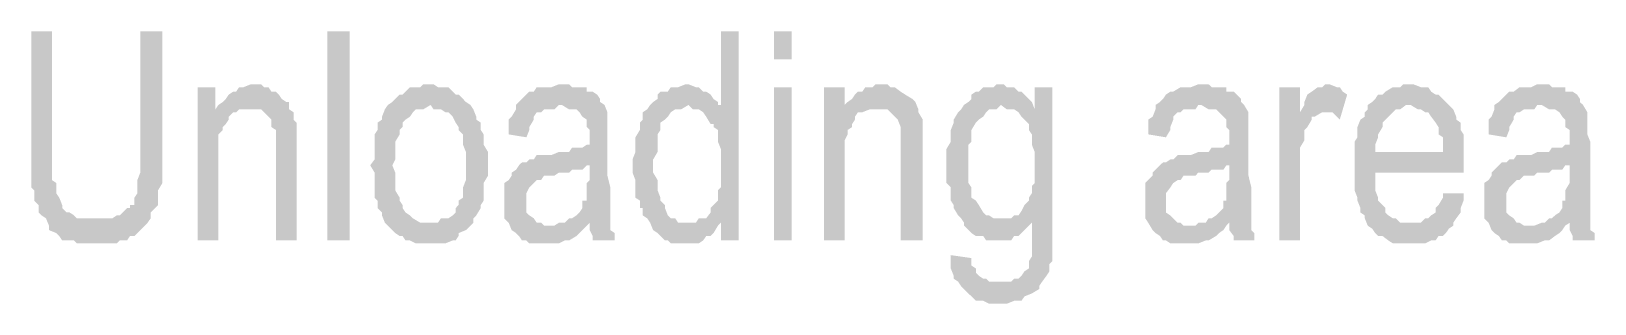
# Model space of a CAD drawing. Header units: feet. Extents: x -99009 to 3252343, y -11094690 to 9035152.
# Drawn here: x 1651567.76 to 1651586.48, y -1995843.96 to -1995840.7 of the extents above; entities that cross this region are included whole.
import ezdxf

# ---------------------------------------------------------------- set-up
doc = ezdxf.new("R2010")
doc.units = ezdxf.units.FT
doc.layers.add('H', color=7, linetype='Continuous', lineweight=0)

msp = doc.modelspace()

# ---------------------------------------------------------------- hatches: boundary and pattern name
at = {"layer": 'H', "linetype": 'Continuous'}
for points in [[(1651567.93678, -1995842.93588), (1651567.88378, -1995842.90088), (1651567.84878, -1995842.86588), (1651567.84878, -1995842.77688), (1651567.79578, -1995842.72388), (1651567.79578, -1995842.60088), (1651567.76078, -1995842.56588), (1651567.76078, -1995840.69588), (1651568.00778, -1995840.69588), (1651568.00778, -1995842.47788), (1651568.06078, -1995842.51288), (1651568.06078, -1995842.63588), (1651568.09578, -1995842.68888), (1651568.13078, -1995842.77688), (1651568.13078, -1995842.81288), (1651568.18378, -1995842.86588), (1651568.21978, -1995842.86588), (1651568.27278, -1995842.90088), (1651568.30778, -1995842.93588), (1651567.93678, -1995842.93588)], [(1651568.30778, -1995843.23588), (1651568.27278, -1995843.20088), (1651568.13078, -1995843.20088), (1651568.09578, -1995843.14788), (1651568.06078, -1995843.11288), (1651567.97278, -1995843.07688), (1651567.97278, -1995843.02388), (1651567.93678, -1995842.93588), (1651568.73078, -1995842.93588), (1651568.78378, -1995842.90088), (1651568.81878, -1995842.90088), (1651568.85478, -1995842.86588), (1651568.90778, -1995842.81288), (1651568.94278, -1995842.81288), (1651568.94278, -1995842.77688), (1651568.99578, -1995842.77688), (1651568.99578, -1995842.68888), (1651569.03078, -1995842.63588), (1651569.03078, -1995842.47788), (1651569.06578, -1995842.38888), (1651569.06578, -1995840.69588), (1651569.33078, -1995840.69588), (1651569.33078, -1995842.51288), (1651569.27778, -1995842.60088), (1651569.27778, -1995842.77688), (1651569.24278, -1995842.81288), (1651569.18978, -1995842.86588), (1651569.18978, -1995842.93588), (1651569.15378, -1995842.98888), (1651569.11878, -1995843.02388), (1651569.06578, -1995843.07688), (1651569.03078, -1995843.11288), (1651568.99578, -1995843.14788), (1651568.94278, -1995843.14788), (1651568.90778, -1995843.20088), (1651568.81878, -1995843.20088), (1651568.78378, -1995843.23588), (1651568.30778, -1995843.23588)], [(1651571.30578, -1995843.20088), (1651571.30578, -1995840.69588), (1651571.57078, -1995840.69588), (1651571.57078, -1995843.20088), (1651571.30578, -1995843.20088)], [(1651576.01578, -1995843.20088), (1651576.01578, -1995842.98888), (1651575.71578, -1995842.98888), (1651575.75078, -1995842.93588), (1651575.83978, -1995842.93588), (1651575.89278, -1995842.86588), (1651575.89278, -1995842.81288), (1651575.92778, -1995842.77688), (1651575.98078, -1995842.72388), (1651575.98078, -1995842.60088), (1651576.01578, -1995842.56588), (1651576.01578, -1995842.10688), (1651575.98078, -1995842.01888), (1651575.98078, -1995841.87788), (1651575.92778, -1995841.84288), (1651575.92778, -1995841.80688), (1651575.89278, -1995841.80688), (1651575.83978, -1995841.71888), (1651575.80378, -1995841.66588), (1651575.75078, -1995841.63088), (1651575.68078, -1995841.63088), (1651575.62778, -1995841.57788), (1651576.01578, -1995841.57788), (1651576.01578, -1995840.69588), (1651576.22778, -1995840.69588), (1651576.22778, -1995843.20088), (1651576.01578, -1995843.20088)], [(1651576.65078, -1995841.03088), (1651576.65078, -1995840.69588), (1651576.86278, -1995840.69588), (1651576.86278, -1995841.03088), (1651576.65078, -1995841.03088)], [(1651570.68878, -1995843.20088), (1651570.68878, -1995841.87788), (1651570.63578, -1995841.84288), (1651570.63578, -1995841.75388), (1651570.60078, -1995841.71888), (1651570.54778, -1995841.66588), (1651570.51278, -1995841.63088), (1651570.38878, -1995841.63088), (1651570.00078, -1995841.57788), (1651570.05378, -1995841.54288), (1651570.08878, -1995841.50688), (1651570.12478, -1995841.45388), (1651570.17778, -1995841.41888), (1651570.21278, -1995841.41888), (1651570.24778, -1995841.36588), (1651570.30078, -1995841.36588), (1651570.38878, -1995841.33088), (1651570.51278, -1995841.33088), (1651570.54778, -1995841.36588), (1651570.60078, -1995841.36588), (1651570.63578, -1995841.41888), (1651570.68878, -1995841.41888), (1651570.72378, -1995841.45388), (1651570.75978, -1995841.50688), (1651570.81278, -1995841.54288), (1651570.84778, -1995841.54288), (1651570.84778, -1995841.63088), (1651570.90078, -1995841.66588), (1651570.90078, -1995841.75388), (1651570.93578, -1995841.78988), (1651570.93578, -1995843.20088), (1651570.68878, -1995843.20088)], [(1651572.36478, -1995843.23588), (1651572.29378, -1995843.20088), (1651572.24078, -1995843.20088), (1651572.20578, -1995843.14788), (1651572.17078, -1995843.14788), (1651572.11778, -1995843.11288), (1651572.08278, -1995843.07688), (1651572.02978, -1995843.02388), (1651572.54078, -1995842.98888), (1651572.62878, -1995842.98888), (1651572.66478, -1995842.93588), (1651572.75278, -1995842.93588), (1651572.80578, -1995842.90088), (1651572.84078, -1995842.86588), (1651572.84078, -1995842.81288), (1651572.87578, -1995842.77688), (1651572.87578, -1995842.72388), (1651572.92878, -1995842.68888), (1651572.92878, -1995842.56588), (1651572.96378, -1995842.47788), (1651572.96378, -1995842.14188), (1651572.92878, -1995842.05388), (1651572.92878, -1995841.93088), (1651572.87578, -1995841.87788), (1651572.87578, -1995841.84288), (1651572.84078, -1995841.78988), (1651572.80578, -1995841.71888), (1651572.75278, -1995841.66588), (1651572.71778, -1995841.66588), (1651572.66478, -1995841.63088), (1651572.57578, -1995841.63088), (1651572.54078, -1995841.57788), (1651572.02978, -1995841.57788), (1651572.08278, -1995841.54288), (1651572.11778, -1995841.50688), (1651572.17078, -1995841.45388), (1651572.20578, -1995841.45388), (1651572.24078, -1995841.41888), (1651572.29378, -1995841.36588), (1651572.41778, -1995841.36588), (1651572.45278, -1995841.33088), (1651572.57578, -1995841.33088), (1651572.62878, -1995841.36588), (1651572.75278, -1995841.36588), (1651572.80578, -1995841.41888), (1651572.84078, -1995841.45388), (1651572.87578, -1995841.45388), (1651572.92878, -1995841.50688), (1651572.96378, -1995841.54288), (1651573.01678, -1995841.57788), (1651573.05278, -1995841.63088), (1651573.08778, -1995841.71888), (1651573.08778, -1995841.75388), (1651573.14078, -1995841.78988), (1651573.14078, -1995841.87788), (1651573.17578, -1995841.93088), (1651573.17578, -1995842.05388), (1651573.22878, -1995842.14188), (1651573.22878, -1995842.42488), (1651573.17578, -1995842.51288), (1651573.17578, -1995842.72388), (1651573.14078, -1995842.77688), (1651573.14078, -1995842.81288), (1651573.08778, -1995842.90088), (1651573.05278, -1995842.93588), (1651573.05278, -1995842.98888), (1651573.01678, -1995843.02388), (1651572.96378, -1995843.07688), (1651572.87578, -1995843.11288), (1651572.87578, -1995843.14788), (1651572.84078, -1995843.20088), (1651572.80578, -1995843.20088), (1651572.71778, -1995843.23588), (1651572.36478, -1995843.23588)], [(1651574.48078, -1995843.20088), (1651574.48078, -1995843.14788), (1651574.44578, -1995843.07688), (1651574.44578, -1995842.98888), (1651574.14578, -1995842.98888), (1651574.19878, -1995842.93588), (1651574.23378, -1995842.93588), (1651574.28678, -1995842.90088), (1651574.32278, -1995842.86588), (1651574.35778, -1995842.81288), (1651574.35778, -1995842.72388), (1651574.41078, -1995842.72388), (1651574.41078, -1995842.51288), (1651574.44578, -1995842.47788), (1651574.44578, -1995842.30088), (1651573.63478, -1995842.26588), (1651573.68778, -1995842.26588), (1651573.72278, -1995842.23088), (1651573.77578, -1995842.23088), (1651573.81078, -1995842.17788), (1651573.98778, -1995842.17788), (1651574.07578, -1995842.14188), (1651574.19878, -1995842.14188), (1651574.23378, -1995842.08888), (1651574.35778, -1995842.08888), (1651574.41078, -1995842.05388), (1651574.44578, -1995842.05388), (1651574.44578, -1995841.87788), (1651574.41078, -1995841.84288), (1651574.41078, -1995841.75388), (1651574.35778, -1995841.71888), (1651574.32278, -1995841.66588), (1651574.28678, -1995841.63088), (1651574.19878, -1995841.63088), (1651574.11078, -1995841.57788), (1651573.56378, -1995841.57788), (1651573.59878, -1995841.54288), (1651573.63478, -1995841.50688), (1651573.68778, -1995841.45388), (1651573.72278, -1995841.41888), (1651573.77578, -1995841.41888), (1651573.81078, -1995841.36588), (1651573.98778, -1995841.36588), (1651574.07578, -1995841.33088), (1651574.19878, -1995841.33088), (1651574.23378, -1995841.36588), (1651574.41078, -1995841.36588), (1651574.41078, -1995841.41888), (1651574.48078, -1995841.41888), (1651574.53378, -1995841.45388), (1651574.56978, -1995841.50688), (1651574.56978, -1995841.54288), (1651574.62278, -1995841.57788), (1651574.65778, -1995841.66588), (1651574.65778, -1995842.42488), (1651574.69278, -1995842.56588), (1651574.69278, -1995843.07688), (1651574.74578, -1995843.11288), (1651574.74578, -1995843.20088), (1651574.48078, -1995843.20088)], [(1651575.16878, -1995842.98888), (1651575.13378, -1995842.93588), (1651575.08078, -1995842.90088), (1651575.08078, -1995842.81288), (1651575.04578, -1995842.81288), (1651575.04578, -1995842.72388), (1651574.99278, -1995842.68888), (1651574.99278, -1995842.47788), (1651574.95778, -1995842.38888), (1651574.95778, -1995842.23088), (1651574.99278, -1995842.14188), (1651574.99278, -1995841.96588), (1651575.04578, -1995841.87788), (1651575.04578, -1995841.78988), (1651575.08078, -1995841.75388), (1651575.08078, -1995841.66588), (1651575.13378, -1995841.63088), (1651575.16878, -1995841.57788), (1651575.20478, -1995841.54288), (1651575.25778, -1995841.50688), (1651575.25778, -1995841.45388), (1651575.29278, -1995841.41888), (1651575.38078, -1995841.41888), (1651575.41578, -1995841.36588), (1651575.50378, -1995841.36588), (1651575.59278, -1995841.33088), (1651575.62778, -1995841.33088), (1651575.71578, -1995841.36588), (1651575.75078, -1995841.36588), (1651575.80378, -1995841.41888), (1651575.83978, -1995841.41888), (1651575.89278, -1995841.45388), (1651575.92778, -1995841.50688), (1651575.98078, -1995841.54288), (1651575.98078, -1995841.57788), (1651575.62778, -1995841.57788), (1651575.53978, -1995841.63088), (1651575.46878, -1995841.63088), (1651575.41578, -1995841.66588), (1651575.38078, -1995841.71888), (1651575.34578, -1995841.75388), (1651575.29278, -1995841.78988), (1651575.29278, -1995841.87788), (1651575.25778, -1995841.93088), (1651575.25778, -1995842.14188), (1651575.20478, -1995842.23088), (1651575.20478, -1995842.38888), (1651575.25778, -1995842.47788), (1651575.25778, -1995842.60088), (1651575.29278, -1995842.68888), (1651575.29278, -1995842.72388), (1651575.34578, -1995842.77688), (1651575.34578, -1995842.81288), (1651575.38078, -1995842.90088), (1651575.41578, -1995842.93588), (1651575.46878, -1995842.93588), (1651575.50378, -1995842.98888), (1651575.16878, -1995842.98888)], [(1651578.16778, -1995843.20088), (1651578.16778, -1995841.84288), (1651578.13278, -1995841.75388), (1651578.09678, -1995841.71888), (1651578.04378, -1995841.66588), (1651578.00878, -1995841.63088), (1651577.86778, -1995841.63088), (1651577.49778, -1995841.57788), (1651577.53278, -1995841.54288), (1651577.58578, -1995841.50688), (1651577.62078, -1995841.45388), (1651577.65578, -1995841.41888), (1651577.70878, -1995841.41888), (1651577.74478, -1995841.36588), (1651577.83278, -1995841.36588), (1651577.86778, -1995841.33088), (1651578.00878, -1995841.33088), (1651578.04378, -1995841.36588), (1651578.09678, -1995841.36588), (1651578.16778, -1995841.41888), (1651578.22078, -1995841.45388), (1651578.30878, -1995841.50688), (1651578.34378, -1995841.54288), (1651578.37978, -1995841.63088), (1651578.37978, -1995841.66588), (1651578.43278, -1995841.75388), (1651578.43278, -1995843.20088), (1651578.16778, -1995843.20088)], [(1651579.43778, -1995841.63088), (1651579.36678, -1995841.57788), (1651578.92578, -1995841.57788), (1651578.97878, -1995841.54288), (1651579.01478, -1995841.50688), (1651579.01478, -1995841.45388), (1651579.06778, -1995841.41888), (1651579.10278, -1995841.41888), (1651579.15578, -1995841.36588), (1651579.27878, -1995841.36588), (1651579.31378, -1995841.33088), (1651579.40278, -1995841.33088), (1651579.43778, -1995841.36588), (1651579.52578, -1995841.36588), (1651579.57878, -1995841.41888), (1651579.61378, -1995841.41888), (1651579.64978, -1995841.45388), (1651579.70278, -1995841.50688), (1651579.73778, -1995841.54288), (1651579.77278, -1995841.63088), (1651579.43778, -1995841.63088)], [(1651582.15378, -1995843.20088), (1651582.15378, -1995843.14788), (1651582.10078, -1995843.07688), (1651582.10078, -1995842.98888), (1651581.81878, -1995842.98888), (1651581.85378, -1995842.93588), (1651581.88978, -1995842.93588), (1651581.94278, -1995842.90088), (1651581.97778, -1995842.86588), (1651582.03078, -1995842.81288), (1651582.03078, -1995842.72388), (1651582.06578, -1995842.72388), (1651582.06578, -1995842.51288), (1651582.10078, -1995842.47788), (1651582.10078, -1995842.30088), (1651581.30778, -1995842.26588), (1651581.34278, -1995842.26588), (1651581.39578, -1995842.23088), (1651581.43078, -1995842.23088), (1651581.48378, -1995842.17788), (1651581.64278, -1995842.17788), (1651581.73078, -1995842.14188), (1651581.85378, -1995842.14188), (1651581.88978, -1995842.08888), (1651582.03078, -1995842.08888), (1651582.06578, -1995842.05388), (1651582.10078, -1995842.05388), (1651582.10078, -1995841.87788), (1651582.06578, -1995841.84288), (1651582.06578, -1995841.75388), (1651582.03078, -1995841.71888), (1651581.97778, -1995841.66588), (1651581.94278, -1995841.63088), (1651581.85378, -1995841.63088), (1651581.76578, -1995841.57788), (1651581.21878, -1995841.57788), (1651581.27178, -1995841.54288), (1651581.30778, -1995841.50688), (1651581.34278, -1995841.45388), (1651581.39578, -1995841.41888), (1651581.43078, -1995841.41888), (1651581.51878, -1995841.36588), (1651581.64278, -1995841.36588), (1651581.73078, -1995841.33088), (1651581.85378, -1995841.33088), (1651581.88978, -1995841.36588), (1651582.06578, -1995841.36588), (1651582.06578, -1995841.41888), (1651582.15378, -1995841.41888), (1651582.18978, -1995841.45388), (1651582.24278, -1995841.50688), (1651582.24278, -1995841.54288), (1651582.27778, -1995841.57788), (1651582.33078, -1995841.66588), (1651582.33078, -1995842.42488), (1651582.36578, -1995842.56588), (1651582.36578, -1995843.07688), (1651582.40078, -1995843.11288), (1651582.40078, -1995843.20088), (1651582.15378, -1995843.20088)], [(1651583.42378, -1995841.75388), (1651583.38878, -1995841.71888), (1651583.33578, -1995841.66588), (1651582.94778, -1995841.66588), (1651583.00078, -1995841.57788), (1651583.00078, -1995841.54288), (1651583.03578, -1995841.45388), (1651583.08878, -1995841.41888), (1651583.15978, -1995841.36588), (1651583.21278, -1995841.36588), (1651583.24778, -1995841.33088), (1651583.30078, -1995841.33088), (1651583.38878, -1995841.36588), (1651583.42378, -1995841.36588), (1651583.45978, -1995841.41888), (1651583.51278, -1995841.45388), (1651583.42378, -1995841.75388)], [(1651584.65878, -1995842.14188), (1651584.65878, -1995841.96588), (1651584.60578, -1995841.93088), (1651584.60578, -1995841.84288), (1651584.57078, -1995841.78988), (1651584.51778, -1995841.71888), (1651584.48278, -1995841.66588), (1651584.44678, -1995841.66588), (1651584.39378, -1995841.63088), (1651584.35878, -1995841.63088), (1651584.27078, -1995841.57788), (1651583.75878, -1995841.57788), (1651583.81178, -1995841.54288), (1651583.84778, -1995841.50688), (1651583.88278, -1995841.45388), (1651583.93578, -1995841.45388), (1651583.97078, -1995841.41888), (1651584.05878, -1995841.36588), (1651584.14778, -1995841.36588), (1651584.18278, -1995841.33088), (1651584.30578, -1995841.33088), (1651584.39378, -1995841.36588), (1651584.48278, -1995841.36588), (1651584.51778, -1995841.41888), (1651584.57078, -1995841.45388), (1651584.60578, -1995841.45388), (1651584.65878, -1995841.50688), (1651584.69378, -1995841.54288), (1651584.72978, -1995841.57788), (1651584.78278, -1995841.63088), (1651584.81778, -1995841.71888), (1651584.81778, -1995841.75388), (1651584.87078, -1995841.78988), (1651584.87078, -1995841.87788), (1651584.90578, -1995841.93088), (1651584.90578, -1995842.14188), (1651584.65878, -1995842.14188)], [(1651586.21078, -1995843.20088), (1651586.21078, -1995843.14788), (1651586.17578, -1995843.07688), (1651586.17578, -1995842.98888), (1651585.87578, -1995842.98888), (1651585.92878, -1995842.93588), (1651585.96378, -1995842.93588), (1651585.99978, -1995842.90088), (1651586.05278, -1995842.86588), (1651586.08778, -1995842.81288), (1651586.08778, -1995842.72388), (1651586.12278, -1995842.72388), (1651586.12278, -1995842.60088), (1651586.17578, -1995842.51288), (1651586.17578, -1995842.30088), (1651585.36478, -1995842.26588), (1651585.41778, -1995842.26588), (1651585.45278, -1995842.23088), (1651585.50578, -1995842.23088), (1651585.54078, -1995842.17788), (1651585.71678, -1995842.17788), (1651585.78778, -1995842.14188), (1651585.92878, -1995842.14188), (1651585.96378, -1995842.08888), (1651586.08778, -1995842.08888), (1651586.12278, -1995842.05388), (1651586.17578, -1995842.05388), (1651586.17578, -1995841.87788), (1651586.12278, -1995841.84288), (1651586.12278, -1995841.75388), (1651586.08778, -1995841.71888), (1651586.05278, -1995841.66588), (1651585.99978, -1995841.63088), (1651585.92878, -1995841.63088), (1651585.84078, -1995841.57788), (1651585.27578, -1995841.57788), (1651585.32878, -1995841.54288), (1651585.36478, -1995841.50688), (1651585.41778, -1995841.45388), (1651585.45278, -1995841.41888), (1651585.50578, -1995841.41888), (1651585.57578, -1995841.36588), (1651585.71678, -1995841.36588), (1651585.78778, -1995841.33088), (1651585.92878, -1995841.33088), (1651585.96378, -1995841.36588), (1651586.12278, -1995841.36588), (1651586.12278, -1995841.41888), (1651586.21078, -1995841.41888), (1651586.26378, -1995841.45388), (1651586.29878, -1995841.50688), (1651586.29878, -1995841.54288), (1651586.33478, -1995841.57788), (1651586.38778, -1995841.66588), (1651586.38778, -1995841.93088), (1651586.42278, -1995842.01888), (1651586.42278, -1995843.07688), (1651586.47578, -1995843.11288), (1651586.47578, -1995843.20088), (1651586.21078, -1995843.20088)], [(1651569.75378, -1995843.20088), (1651569.75378, -1995841.36588), (1651569.96578, -1995841.36588), (1651569.96578, -1995841.63088), (1651570.21278, -1995841.66588), (1651570.17778, -1995841.66588), (1651570.12478, -1995841.71888), (1651570.12478, -1995841.75388), (1651570.08878, -1995841.80688), (1651570.05378, -1995841.84288), (1651570.05378, -1995841.87788), (1651570.00078, -1995841.93088), (1651570.00078, -1995843.20088), (1651569.75378, -1995843.20088)], [(1651576.65078, -1995843.20088), (1651576.65078, -1995841.36588), (1651576.86278, -1995841.36588), (1651576.86278, -1995843.20088), (1651576.65078, -1995843.20088)], [(1651577.25078, -1995843.20088), (1651577.25078, -1995841.36588), (1651577.49778, -1995841.36588), (1651577.49778, -1995841.63088), (1651577.70878, -1995841.66588), (1651577.65578, -1995841.66588), (1651577.62078, -1995841.71888), (1651577.62078, -1995841.75388), (1651577.58578, -1995841.80688), (1651577.58578, -1995841.84288), (1651577.53278, -1995841.87788), (1651577.53278, -1995841.93088), (1651577.49778, -1995842.00088), (1651577.49778, -1995843.20088), (1651577.25078, -1995843.20088)], [(1651579.98478, -1995842.98888), (1651579.36678, -1995842.93588), (1651579.49078, -1995842.93588), (1651579.52578, -1995842.90088), (1651579.57878, -1995842.90088), (1651579.61378, -1995842.84788), (1651579.64978, -1995842.77688), (1651579.70278, -1995842.72388), (1651579.70278, -1995842.68888), (1651579.73778, -1995842.63588), (1651579.73778, -1995842.54788), (1651579.77278, -1995842.51288), (1651579.77278, -1995842.14188), (1651579.73778, -1995842.05388), (1651579.73778, -1995841.93088), (1651579.70278, -1995841.87788), (1651579.70278, -1995841.80688), (1651579.64978, -1995841.75388), (1651579.61378, -1995841.71888), (1651579.57878, -1995841.66588), (1651579.52578, -1995841.63088), (1651579.77278, -1995841.63088), (1651579.77278, -1995841.36588), (1651579.98478, -1995841.36588), (1651579.98478, -1995842.98888)], [(1651582.70078, -1995843.20088), (1651582.70078, -1995841.36588), (1651582.94778, -1995841.36588), (1651582.94778, -1995841.66588), (1651583.21278, -1995841.66588), (1651583.12378, -1995841.71888), (1651583.08878, -1995841.71888), (1651583.08878, -1995841.75388), (1651583.03578, -1995841.84288), (1651583.00078, -1995841.87788), (1651583.00078, -1995842.00088), (1651582.94778, -1995842.08888), (1651582.94778, -1995843.20088), (1651582.70078, -1995843.20088)], [(1651570.21278, -1995841.66588), (1651569.96578, -1995841.63088), (1651570.00078, -1995841.57788), (1651570.38878, -1995841.63088), (1651570.24778, -1995841.63088), (1651570.21278, -1995841.66588)], [(1651572.02978, -1995843.02388), (1651571.99378, -1995842.98888), (1651571.95878, -1995842.90088), (1651571.95878, -1995842.86588), (1651571.90578, -1995842.81288), (1651571.90578, -1995842.72388), (1651571.87078, -1995842.68888), (1651571.87078, -1995842.38888), (1651571.81778, -1995842.30088), (1651571.87078, -1995842.23088), (1651571.87078, -1995841.93088), (1651571.90578, -1995841.87788), (1651571.90578, -1995841.78988), (1651571.95878, -1995841.75388), (1651571.95878, -1995841.71888), (1651571.99378, -1995841.63088), (1651572.02978, -1995841.57788), (1651572.54078, -1995841.57788), (1651572.45278, -1995841.63088), (1651572.36478, -1995841.63088), (1651572.32878, -1995841.66588), (1651572.29378, -1995841.71888), (1651572.24078, -1995841.75388), (1651572.20578, -1995841.78988), (1651572.20578, -1995841.84288), (1651572.17078, -1995841.87788), (1651572.17078, -1995841.93088), (1651572.11778, -1995842.01888), (1651572.11778, -1995842.23088), (1651572.08278, -1995842.30088), (1651572.11778, -1995842.38888), (1651572.11778, -1995842.60088), (1651572.17078, -1995842.68888), (1651572.17078, -1995842.72388), (1651572.20578, -1995842.77688), (1651572.20578, -1995842.81288), (1651572.24078, -1995842.86588), (1651572.29378, -1995842.90088), (1651572.32878, -1995842.93588), (1651572.41778, -1995842.98888), (1651572.54078, -1995842.98888), (1651572.02978, -1995843.02388)], [(1651573.68778, -1995841.96588), (1651573.47578, -1995841.93088), (1651573.47578, -1995841.75388), (1651573.51078, -1995841.71888), (1651573.56378, -1995841.63088), (1651573.56378, -1995841.57788), (1651574.07578, -1995841.57788), (1651574.02278, -1995841.63088), (1651573.89878, -1995841.63088), (1651573.86378, -1995841.66588), (1651573.81078, -1995841.66588), (1651573.77578, -1995841.71888), (1651573.77578, -1995841.75388), (1651573.72278, -1995841.84288), (1651573.72278, -1995841.87788), (1651573.68778, -1995841.96588)], [(1651577.70878, -1995841.66588), (1651577.49778, -1995841.63088), (1651577.49778, -1995841.57788), (1651577.86778, -1995841.63088), (1651577.79778, -1995841.63088), (1651577.70878, -1995841.66588)], [(1651579.19078, -1995843.20088), (1651579.15578, -1995843.14788), (1651579.06778, -1995843.14788), (1651579.01478, -1995843.11288), (1651578.97878, -1995843.07688), (1651578.92578, -1995843.02388), (1651578.92578, -1995842.98888), (1651578.89078, -1995842.93588), (1651578.85578, -1995842.90088), (1651578.80278, -1995842.81288), (1651578.80278, -1995842.77688), (1651578.76778, -1995842.72388), (1651578.76778, -1995842.56588), (1651578.71478, -1995842.51288), (1651578.71478, -1995842.10688), (1651578.76778, -1995842.01888), (1651578.76778, -1995841.87788), (1651578.80278, -1995841.78988), (1651578.80278, -1995841.75388), (1651578.85578, -1995841.66588), (1651578.89078, -1995841.63088), (1651578.92578, -1995841.57788), (1651579.36678, -1995841.57788), (1651579.31378, -1995841.63088), (1651579.22578, -1995841.63088), (1651579.19078, -1995841.66588), (1651579.15578, -1995841.71888), (1651579.10278, -1995841.75388), (1651579.06778, -1995841.78988), (1651579.01478, -1995841.87788), (1651579.01478, -1995842.01888), (1651578.97878, -1995842.05388), (1651578.97878, -1995842.51288), (1651579.01478, -1995842.56588), (1651579.01478, -1995842.68888), (1651579.06778, -1995842.72388), (1651579.10278, -1995842.77688), (1651579.15578, -1995842.86588), (1651579.19078, -1995842.90088), (1651579.22578, -1995842.90088), (1651579.27878, -1995842.93588), (1651579.36678, -1995842.93588), (1651579.98478, -1995842.98888), (1651579.73778, -1995842.98888), (1651579.70278, -1995843.02388), (1651579.64978, -1995843.07688), (1651579.61378, -1995843.11288), (1651579.57878, -1995843.14788), (1651579.52578, -1995843.14788), (1651579.49078, -1995843.20088), (1651579.19078, -1995843.20088)], [(1651581.34278, -1995841.96588), (1651581.13078, -1995841.93088), (1651581.13078, -1995841.75388), (1651581.18378, -1995841.71888), (1651581.21878, -1995841.63088), (1651581.21878, -1995841.57788), (1651581.73078, -1995841.57788), (1651581.69578, -1995841.63088), (1651581.55478, -1995841.63088), (1651581.51878, -1995841.66588), (1651581.48378, -1995841.66588), (1651581.43078, -1995841.71888), (1651581.43078, -1995841.75388), (1651581.39578, -1995841.84288), (1651581.39578, -1995841.87788), (1651581.34278, -1995841.96588)], [(1651583.75878, -1995843.02388), (1651583.72378, -1995842.93588), (1651583.72378, -1995842.90088), (1651583.67078, -1995842.86588), (1651583.67078, -1995842.81288), (1651583.63578, -1995842.72388), (1651583.63578, -1995842.68888), (1651583.60078, -1995842.60088), (1651583.60078, -1995842.01888), (1651583.63578, -1995841.96588), (1651583.63578, -1995841.84288), (1651583.67078, -1995841.75388), (1651583.72378, -1995841.71888), (1651583.72378, -1995841.66588), (1651583.75878, -1995841.63088), (1651583.75878, -1995841.57788), (1651584.21778, -1995841.57788), (1651584.14778, -1995841.63088), (1651584.09478, -1995841.63088), (1651584.05878, -1995841.66588), (1651584.00578, -1995841.71888), (1651583.97078, -1995841.75388), (1651583.93578, -1995841.78988), (1651583.93578, -1995841.84288), (1651583.88278, -1995841.93088), (1651583.88278, -1995841.96588), (1651583.84778, -1995842.05388), (1651583.84778, -1995842.14188), (1651584.90578, -1995842.14188), (1651584.90578, -1995842.38888), (1651583.84778, -1995842.38888), (1651583.84778, -1995842.60088), (1651583.88278, -1995842.68888), (1651583.88278, -1995842.72388), (1651583.93578, -1995842.77688), (1651583.97078, -1995842.81288), (1651583.97078, -1995842.86588), (1651584.00578, -1995842.90088), (1651584.05878, -1995842.93588), (1651584.09478, -1995842.93588), (1651584.14778, -1995842.98888), (1651584.27078, -1995842.98888), (1651583.75878, -1995843.02388)], [(1651585.41778, -1995841.96588), (1651585.20578, -1995841.93088), (1651585.20578, -1995841.75388), (1651585.24078, -1995841.71888), (1651585.27578, -1995841.63088), (1651585.27578, -1995841.57788), (1651585.78778, -1995841.57788), (1651585.75278, -1995841.63088), (1651585.62878, -1995841.63088), (1651585.57578, -1995841.66588), (1651585.54078, -1995841.66588), (1651585.50578, -1995841.71888), (1651585.50578, -1995841.75388), (1651585.45278, -1995841.84288), (1651585.45278, -1995841.87788), (1651585.41778, -1995841.96588)], [(1651573.72278, -1995843.23588), (1651573.68778, -1995843.20088), (1651573.63478, -1995843.20088), (1651573.59878, -1995843.14788), (1651573.56378, -1995843.11288), (1651573.51078, -1995843.07688), (1651573.47578, -1995842.98888), (1651573.42278, -1995842.93588), (1651573.42278, -1995842.51288), (1651573.47578, -1995842.47788), (1651573.51078, -1995842.42488), (1651573.51078, -1995842.38888), (1651573.56378, -1995842.35388), (1651573.59878, -1995842.30088), (1651573.63478, -1995842.26588), (1651574.44578, -1995842.30088), (1651574.41078, -1995842.30088), (1651574.35778, -1995842.35388), (1651574.23378, -1995842.35388), (1651574.19878, -1995842.38888), (1651574.07578, -1995842.38888), (1651574.02278, -1995842.42488), (1651573.89878, -1995842.42488), (1651573.86378, -1995842.47788), (1651573.81078, -1995842.47788), (1651573.77578, -1995842.51288), (1651573.72278, -1995842.56588), (1651573.68778, -1995842.63588), (1651573.68778, -1995842.86588), (1651573.72278, -1995842.90088), (1651573.77578, -1995842.93588), (1651573.81078, -1995842.98888), (1651573.86378, -1995842.98888), (1651573.89878, -1995843.02388), (1651574.41078, -1995843.02388), (1651574.35778, -1995843.07688), (1651574.32278, -1995843.11288), (1651574.28678, -1995843.14788), (1651574.19878, -1995843.20088), (1651574.14578, -1995843.20088), (1651574.07578, -1995843.23588), (1651573.72278, -1995843.23588)], [(1651581.39578, -1995843.23588), (1651581.34278, -1995843.20088), (1651581.30778, -1995843.20088), (1651581.27178, -1995843.14788), (1651581.21878, -1995843.11288), (1651581.18378, -1995843.07688), (1651581.13078, -1995842.98888), (1651581.09578, -1995842.93588), (1651581.09578, -1995842.51288), (1651581.13078, -1995842.47788), (1651581.18378, -1995842.42488), (1651581.18378, -1995842.38888), (1651581.21878, -1995842.35388), (1651581.27178, -1995842.30088), (1651581.30778, -1995842.26588), (1651582.10078, -1995842.30088), (1651582.06578, -1995842.30088), (1651582.03078, -1995842.35388), (1651581.88978, -1995842.35388), (1651581.85378, -1995842.38888), (1651581.73078, -1995842.38888), (1651581.69578, -1995842.42488), (1651581.55478, -1995842.42488), (1651581.51878, -1995842.47788), (1651581.48378, -1995842.47788), (1651581.43078, -1995842.51288), (1651581.39578, -1995842.56588), (1651581.34278, -1995842.63588), (1651581.34278, -1995842.86588), (1651581.39578, -1995842.90088), (1651581.43078, -1995842.93588), (1651581.48378, -1995842.98888), (1651581.51878, -1995842.98888), (1651581.55478, -1995843.02388), (1651582.06578, -1995843.02388), (1651582.03078, -1995843.07688), (1651581.97778, -1995843.11288), (1651581.94278, -1995843.14788), (1651581.85378, -1995843.20088), (1651581.81878, -1995843.20088), (1651581.73078, -1995843.23588), (1651581.39578, -1995843.23588)], [(1651585.45278, -1995843.23588), (1651585.41778, -1995843.20088), (1651585.36478, -1995843.20088), (1651585.32878, -1995843.14788), (1651585.27578, -1995843.11288), (1651585.24078, -1995843.07688), (1651585.20578, -1995842.98888), (1651585.15278, -1995842.93588), (1651585.15278, -1995842.51288), (1651585.20578, -1995842.47788), (1651585.24078, -1995842.42488), (1651585.24078, -1995842.38888), (1651585.27578, -1995842.35388), (1651585.32878, -1995842.30088), (1651585.36478, -1995842.26588), (1651586.17578, -1995842.30088), (1651586.12278, -1995842.30088), (1651586.08778, -1995842.35388), (1651585.96378, -1995842.35388), (1651585.92878, -1995842.38888), (1651585.78778, -1995842.38888), (1651585.75278, -1995842.42488), (1651585.62878, -1995842.42488), (1651585.57578, -1995842.47788), (1651585.54078, -1995842.47788), (1651585.50578, -1995842.51288), (1651585.45278, -1995842.56588), (1651585.41778, -1995842.63588), (1651585.41778, -1995842.86588), (1651585.45278, -1995842.90088), (1651585.50578, -1995842.93588), (1651585.54078, -1995842.98888), (1651585.57578, -1995842.98888), (1651585.62878, -1995843.02388), (1651586.12278, -1995843.02388), (1651586.08778, -1995843.07688), (1651586.05278, -1995843.11288), (1651585.99978, -1995843.14788), (1651585.92878, -1995843.20088), (1651585.87578, -1995843.20088), (1651585.78778, -1995843.23588), (1651585.45278, -1995843.23588)], [(1651584.05878, -1995843.23588), (1651584.00578, -1995843.20088), (1651583.93578, -1995843.14788), (1651583.88278, -1995843.14788), (1651583.84778, -1995843.11288), (1651583.81178, -1995843.05988), (1651583.75878, -1995843.02388), (1651584.27078, -1995842.98888), (1651584.39378, -1995842.98888), (1651584.44678, -1995842.93588), (1651584.48278, -1995842.93588), (1651584.51778, -1995842.90088), (1651584.57078, -1995842.86588), (1651584.57078, -1995842.81288), (1651584.60578, -1995842.77688), (1651584.65878, -1995842.68888), (1651584.65878, -1995842.63588), (1651584.90578, -1995842.63588), (1651584.90578, -1995842.72388), (1651584.87078, -1995842.81288), (1651584.87078, -1995842.86588), (1651584.81778, -1995842.93588), (1651584.78278, -1995842.98888), (1651584.78278, -1995843.02388), (1651584.72978, -1995843.05988), (1651584.69378, -1995843.11288), (1651584.65878, -1995843.14788), (1651584.60578, -1995843.14788), (1651584.57078, -1995843.20088), (1651584.51778, -1995843.20088), (1651584.44678, -1995843.23588), (1651584.05878, -1995843.23588)], [(1651574.02278, -1995843.02388), (1651574.07578, -1995842.98888), (1651574.44578, -1995842.98888), (1651574.41078, -1995843.02388), (1651574.02278, -1995843.02388)], [(1651575.41578, -1995843.23588), (1651575.38078, -1995843.20088), (1651575.34578, -1995843.20088), (1651575.29278, -1995843.14788), (1651575.25778, -1995843.11288), (1651575.20478, -1995843.07688), (1651575.16878, -1995842.98888), (1651576.01578, -1995842.98888), (1651575.98078, -1995843.02388), (1651575.92778, -1995843.11288), (1651575.89278, -1995843.14788), (1651575.83978, -1995843.14788), (1651575.80378, -1995843.20088), (1651575.75078, -1995843.23588), (1651575.41578, -1995843.23588)], [(1651579.22578, -1995843.95888), (1651579.15578, -1995843.92388), (1651579.06778, -1995843.92388), (1651579.01478, -1995843.87088), (1651578.97878, -1995843.83588), (1651578.92578, -1995843.78288), (1651578.89078, -1995843.74788), (1651578.85578, -1995843.69488), (1651579.49078, -1995843.69488), (1651579.52578, -1995843.65888), (1651579.57878, -1995843.65888), (1651579.61378, -1995843.62388), (1651579.64978, -1995843.57088), (1651579.70278, -1995843.53588), (1651579.70278, -1995843.44788), (1651579.73778, -1995843.39488), (1651579.73778, -1995842.98888), (1651579.98478, -1995842.98888), (1651579.98478, -1995843.44788), (1651579.94878, -1995843.48288), (1651579.94878, -1995843.57088), (1651579.91378, -1995843.62388), (1651579.86078, -1995843.69488), (1651579.82578, -1995843.74788), (1651579.82578, -1995843.78288), (1651579.73778, -1995843.83588), (1651579.64978, -1995843.87088), (1651579.61378, -1995843.92388), (1651579.52578, -1995843.92388), (1651579.43778, -1995843.95888), (1651579.22578, -1995843.95888)], [(1651581.69578, -1995843.02388), (1651581.73078, -1995842.98888), (1651582.10078, -1995842.98888), (1651582.06578, -1995843.02388), (1651581.69578, -1995843.02388)], [(1651585.75278, -1995843.02388), (1651585.84078, -1995842.98888), (1651586.17578, -1995842.98888), (1651586.12278, -1995843.02388), (1651585.75278, -1995843.02388)], [(1651578.85578, -1995843.69488), (1651578.80278, -1995843.65888), (1651578.80278, -1995843.62388), (1651578.76778, -1995843.53588), (1651578.76778, -1995843.37688), (1651579.01478, -1995843.41188), (1651579.01478, -1995843.50088), (1651579.06778, -1995843.53588), (1651579.06778, -1995843.58888), (1651579.10278, -1995843.62388), (1651579.15578, -1995843.65888), (1651579.19078, -1995843.65888), (1651579.22578, -1995843.69488), (1651578.85578, -1995843.69488)]]:
    msp.add_hatch(color=256, dxfattribs=at).paths.add_polyline_path(points)

doc.saveas('drawing.dxf')
